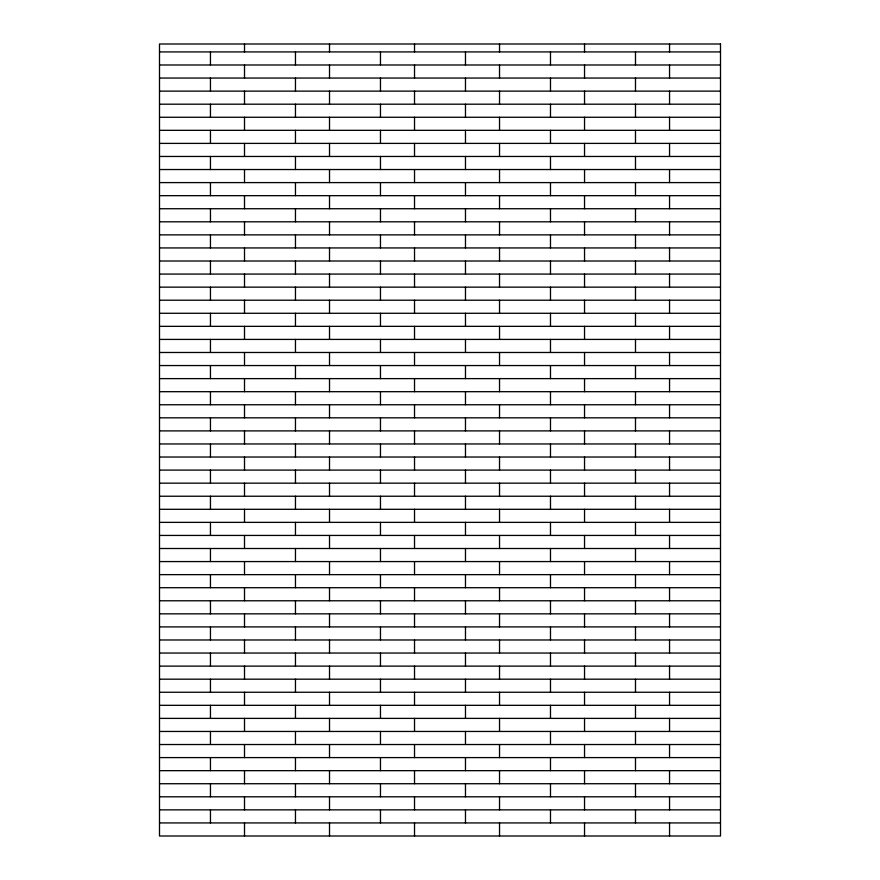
<?xml version="1.0" encoding="UTF-8"?>
<svg xmlns="http://www.w3.org/2000/svg" width="880" height="880" viewBox="0 0 880 880"><rect width="100%" height="100%" fill="white"/><g stroke="black" fill="none" stroke-linecap="round" stroke-linejoin="round"><path stroke-width="1.32" d="M159.5 51.92L720.5 51.92M159.5 64.988L720.5 64.988M159.5 78.056L720.5 78.056M159.5 91.124L720.5 91.124M159.5 104.192L720.5 104.192M159.5 117.26L720.5 117.26M159.5 130.328L720.5 130.328M159.5 143.396L720.5 143.396M159.5 156.464L720.5 156.464M159.5 169.532L720.5 169.532M159.5 182.6L720.5 182.6M159.5 195.668L720.5 195.668M159.5 208.736L720.5 208.736M159.5 221.804L720.5 221.804M159.5 234.872L720.5 234.872M159.5 247.94L720.5 247.94M159.5 261.008L720.5 261.008M159.5 274.076L720.5 274.076M159.5 287.144L720.5 287.144M159.5 300.212L720.5 300.212M159.5 313.28L720.5 313.28M159.5 326.348L720.5 326.348M159.5 339.416L720.5 339.416M159.5 352.484L720.5 352.484M159.5 365.552L720.5 365.552M159.5 378.62L720.5 378.62M159.5 391.688L720.5 391.688M159.5 404.756L720.5 404.756M159.5 417.824L720.5 417.824M159.5 430.892L720.5 430.892M159.5 443.96L720.5 443.96M159.5 457.028L720.5 457.028M159.5 470.096L720.5 470.096M159.5 483.164L720.5 483.164M159.5 496.232L720.5 496.232M159.5 509.3L720.5 509.3M159.5 522.368L720.5 522.368M159.5 535.436L720.5 535.436M159.5 548.504L720.5 548.504M159.5 561.572L720.5 561.572M159.5 574.64L720.5 574.64M159.5 587.708L720.5 587.708M159.5 600.776L720.5 600.776M159.5 613.844L720.5 613.844M159.5 626.912L720.5 626.912M159.5 639.98L720.5 639.98M159.5 653.048L720.5 653.048M159.5 666.116L720.5 666.116M159.5 679.184L720.5 679.184M159.5 692.252L720.5 692.252M159.5 705.32L720.5 705.32M159.5 718.388L720.5 718.388M159.5 731.456L720.5 731.456M159.5 744.524L720.5 744.524M159.5 757.592L720.5 757.592M159.5 770.66L720.5 770.66M159.5 783.728L720.5 783.728M159.5 796.796L720.5 796.796M159.5 809.864L720.5 809.864M159.5 822.932L720.5 822.932M669.548 44L669.548 51.92M669.548 64.988L669.548 78.056M669.548 91.124L669.548 104.192M669.548 117.26L669.548 130.328M669.548 143.396L669.548 156.464M669.548 169.532L669.548 182.6M669.548 195.668L669.548 208.736M669.548 221.804L669.548 234.872M669.548 247.94L669.548 261.008M669.548 274.076L669.548 287.144M669.548 300.212L669.548 313.28M669.548 326.348L669.548 339.416M669.548 352.484L669.548 365.552M669.548 378.62L669.548 391.688M669.548 404.756L669.548 417.824M669.548 430.892L669.548 443.96M669.548 457.028L669.548 470.096M669.548 483.164L669.548 496.232M669.548 509.3L669.548 522.368M669.548 535.436L669.548 548.504M669.548 561.572L669.548 574.64M669.548 587.708L669.548 600.776M669.548 613.844L669.548 626.912M669.548 639.98L669.548 653.048M669.548 666.116L669.548 679.184M669.548 692.252L669.548 705.32M669.548 718.388L669.548 731.456M669.548 744.524L669.548 757.592M669.548 770.66L669.548 783.728M669.548 796.796L669.548 809.864M669.548 822.932L669.548 836M635.492 51.92L635.492 64.988M635.492 78.056L635.492 91.124M635.492 104.192L635.492 117.26M635.492 130.328L635.492 143.396M635.492 156.464L635.492 169.532M635.492 182.6L635.492 195.668M635.492 208.736L635.492 221.804M635.492 234.872L635.492 247.94M635.492 261.008L635.492 274.076M635.492 287.144L635.492 300.212M635.492 313.28L635.492 326.348M635.492 339.416L635.492 352.484M635.492 365.552L635.492 378.62M635.492 391.688L635.492 404.756M635.492 417.824L635.492 430.892M635.492 443.96L635.492 457.028M635.492 470.096L635.492 483.164M635.492 496.232L635.492 509.3M635.492 522.368L635.492 535.436M635.492 548.504L635.492 561.572M635.492 574.64L635.492 587.708M635.492 600.776L635.492 613.844M635.492 626.912L635.492 639.98M635.492 653.048L635.492 666.116M635.492 679.184L635.492 692.252M635.492 705.32L635.492 718.388M635.492 731.456L635.492 744.524M635.492 757.592L635.492 770.66M635.492 783.728L635.492 796.796M635.492 809.864L635.492 822.932M584.54 44L584.54 51.92M584.54 64.988L584.54 78.056M584.54 91.124L584.54 104.192M584.54 117.26L584.54 130.328M584.54 143.396L584.54 156.464M584.54 169.532L584.54 182.6M584.54 195.668L584.54 208.736M584.54 221.804L584.54 234.872M584.54 247.94L584.54 261.008M584.54 274.076L584.54 287.144M584.54 300.212L584.54 313.28M584.54 326.348L584.54 339.416M584.54 352.484L584.54 365.552M584.54 378.62L584.54 391.688M584.54 404.756L584.54 417.824M584.54 430.892L584.54 443.96M584.54 457.028L584.54 470.096M584.54 483.164L584.54 496.232M584.54 509.3L584.54 522.368M584.54 535.436L584.54 548.504M584.54 561.572L584.54 574.64M584.54 587.708L584.54 600.776M584.54 613.844L584.54 626.912M584.54 639.98L584.54 653.048M584.54 666.116L584.54 679.184M584.54 692.252L584.54 705.32M584.54 718.388L584.54 731.456M584.54 744.524L584.54 757.592M584.54 770.66L584.54 783.728M584.54 796.796L584.54 809.864M584.54 822.932L584.54 836M550.484 51.92L550.484 64.988M550.484 78.056L550.484 91.124M550.484 104.192L550.484 117.26M550.484 130.328L550.484 143.396M550.484 156.464L550.484 169.532M550.484 182.6L550.484 195.668M550.484 208.736L550.484 221.804M550.484 234.872L550.484 247.94M550.484 261.008L550.484 274.076M550.484 287.144L550.484 300.212M550.484 313.28L550.484 326.348M550.484 339.416L550.484 352.484M550.484 365.552L550.484 378.62M550.484 391.688L550.484 404.756M550.484 417.824L550.484 430.892M550.484 443.96L550.484 457.028M550.484 470.096L550.484 483.164M550.484 496.232L550.484 509.3M550.484 522.368L550.484 535.436M550.484 548.504L550.484 561.572M550.484 574.64L550.484 587.708M550.484 600.776L550.484 613.844M550.484 626.912L550.484 639.98M550.484 653.048L550.484 666.116M550.484 679.184L550.484 692.252M550.484 705.32L550.484 718.388M550.484 731.456L550.484 744.524M550.484 757.592L550.484 770.66M550.484 783.728L550.484 796.796M550.484 809.864L550.484 822.932M499.532 44L499.532 51.92M499.532 64.988L499.532 78.056M499.532 91.124L499.532 104.192M499.532 117.26L499.532 130.328M499.532 143.396L499.532 156.464M499.532 169.532L499.532 182.6M499.532 195.668L499.532 208.736M499.532 221.804L499.532 234.872M499.532 247.94L499.532 261.008M499.532 274.076L499.532 287.144M499.532 300.212L499.532 313.28M499.532 326.348L499.532 339.416M499.532 352.484L499.532 365.552M499.532 378.62L499.532 391.688M499.532 404.756L499.532 417.824M499.532 430.892L499.532 443.96M499.532 457.028L499.532 470.096M499.532 483.164L499.532 496.232M499.532 509.3L499.532 522.368M499.532 535.436L499.532 548.504M499.532 561.572L499.532 574.64M499.532 587.708L499.532 600.776M499.532 613.844L499.532 626.912M499.532 639.98L499.532 653.048M499.532 666.116L499.532 679.184M499.532 692.252L499.532 705.32M499.532 718.388L499.532 731.456M499.532 744.524L499.532 757.592M499.532 770.66L499.532 783.728M499.532 796.796L499.532 809.864M499.532 822.932L499.532 836M465.476 51.92L465.476 64.988M465.476 78.056L465.476 91.124M465.476 104.192L465.476 117.26M465.476 130.328L465.476 143.396M465.476 156.464L465.476 169.532M465.476 182.6L465.476 195.668M465.476 208.736L465.476 221.804M465.476 234.872L465.476 247.94M465.476 261.008L465.476 274.076M465.476 287.144L465.476 300.212M465.476 313.28L465.476 326.348M465.476 339.416L465.476 352.484M465.476 365.552L465.476 378.62M465.476 391.688L465.476 404.756M465.476 417.824L465.476 430.892M465.476 443.96L465.476 457.028M465.476 470.096L465.476 483.164M465.476 496.232L465.476 509.3M465.476 522.368L465.476 535.436M465.476 548.504L465.476 561.572M465.476 574.64L465.476 587.708M465.476 600.776L465.476 613.844M465.476 626.912L465.476 639.98M465.476 653.048L465.476 666.116M465.476 679.184L465.476 692.252M465.476 705.32L465.476 718.388M465.476 731.456L465.476 744.524M465.476 757.592L465.476 770.66M465.476 783.728L465.476 796.796M465.476 809.864L465.476 822.932M414.524 44L414.524 51.92M414.524 64.988L414.524 78.056M414.524 91.124L414.524 104.192M414.524 117.26L414.524 130.328M414.524 143.396L414.524 156.464M414.524 169.532L414.524 182.6M414.524 195.668L414.524 208.736M414.524 221.804L414.524 234.872M414.524 247.94L414.524 261.008M414.524 274.076L414.524 287.144M414.524 300.212L414.524 313.28M414.524 326.348L414.524 339.416M414.524 352.484L414.524 365.552M414.524 378.62L414.524 391.688M414.524 404.756L414.524 417.824M414.524 430.892L414.524 443.96M414.524 457.028L414.524 470.096M414.524 483.164L414.524 496.232M414.524 509.3L414.524 522.368M414.524 535.436L414.524 548.504M414.524 561.572L414.524 574.64M414.524 587.708L414.524 600.776M414.524 613.844L414.524 626.912M414.524 639.98L414.524 653.048M414.524 666.116L414.524 679.184M414.524 692.252L414.524 705.32M414.524 718.388L414.524 731.456M414.524 744.524L414.524 757.592M414.524 770.66L414.524 783.728M414.524 796.796L414.524 809.864M414.524 822.932L414.524 836M380.468 51.92L380.468 64.988M380.468 78.056L380.468 91.124M380.468 104.192L380.468 117.26M380.468 130.328L380.468 143.396M380.468 156.464L380.468 169.532M380.468 182.6L380.468 195.668M380.468 208.736L380.468 221.804M380.468 234.872L380.468 247.94M380.468 261.008L380.468 274.076M380.468 287.144L380.468 300.212M380.468 313.28L380.468 326.348M380.468 339.416L380.468 352.484M380.468 365.552L380.468 378.62M380.468 391.688L380.468 404.756M380.468 417.824L380.468 430.892M380.468 443.96L380.468 457.028M380.468 470.096L380.468 483.164M380.468 496.232L380.468 509.3M380.468 522.368L380.468 535.436M380.468 548.504L380.468 561.572M380.468 574.64L380.468 587.708M380.468 600.776L380.468 613.844M380.468 626.912L380.468 639.98M380.468 653.048L380.468 666.116M380.468 679.184L380.468 692.252M380.468 705.32L380.468 718.388M380.468 731.456L380.468 744.524M380.468 757.592L380.468 770.66M380.468 783.728L380.468 796.796M380.468 809.864L380.468 822.932M329.516 44L329.516 51.92M329.516 64.988L329.516 78.056M329.516 91.124L329.516 104.192M329.516 117.26L329.516 130.328M329.516 143.396L329.516 156.464M329.516 169.532L329.516 182.6M329.516 195.668L329.516 208.736M329.516 221.804L329.516 234.872M329.516 247.94L329.516 261.008M329.516 274.076L329.516 287.144M329.516 300.212L329.516 313.28M329.516 326.348L329.516 339.416M329.516 352.484L329.516 365.552M329.516 378.62L329.516 391.688M329.516 404.756L329.516 417.824M329.516 430.892L329.516 443.96M329.516 457.028L329.516 470.096M329.516 483.164L329.516 496.232M329.516 509.3L329.516 522.368M329.516 535.436L329.516 548.504M329.516 561.572L329.516 574.64M329.516 587.708L329.516 600.776M329.516 613.844L329.516 626.912M329.516 639.98L329.516 653.048M329.516 666.116L329.516 679.184M329.516 692.252L329.516 705.32M329.516 718.388L329.516 731.456M329.516 744.524L329.516 757.592M329.516 770.66L329.516 783.728M329.516 796.796L329.516 809.864M329.516 822.932L329.516 836M295.46 51.92L295.46 64.988M295.46 78.056L295.46 91.124M295.46 104.192L295.46 117.26M295.46 130.328L295.46 143.396M295.46 156.464L295.46 169.532M295.46 182.6L295.46 195.668M295.46 208.736L295.46 221.804M295.46 234.872L295.46 247.94M295.46 261.008L295.46 274.076M295.46 287.144L295.46 300.212M295.46 313.28L295.46 326.348M295.46 339.416L295.46 352.484M295.46 365.552L295.46 378.62M295.46 391.688L295.46 404.756M295.46 417.824L295.46 430.892M295.46 443.96L295.46 457.028M295.46 470.096L295.46 483.164M295.46 496.232L295.46 509.3M295.46 522.368L295.46 535.436M295.46 548.504L295.46 561.572M295.46 574.64L295.46 587.708M295.46 600.776L295.46 613.844M295.46 626.912L295.46 639.98M295.46 653.048L295.46 666.116M295.46 679.184L295.46 692.252M295.46 705.32L295.46 718.388M295.46 731.456L295.46 744.524M295.46 757.592L295.46 770.66M295.46 783.728L295.46 796.796M295.46 809.864L295.46 822.932M244.508 44L244.508 51.92M244.508 64.988L244.508 78.056M244.508 91.124L244.508 104.192M244.508 117.26L244.508 130.328M244.508 143.396L244.508 156.464M244.508 169.532L244.508 182.6M244.508 195.668L244.508 208.736M244.508 221.804L244.508 234.872M244.508 247.94L244.508 261.008M244.508 274.076L244.508 287.144M244.508 300.212L244.508 313.28M244.508 326.348L244.508 339.416M244.508 352.484L244.508 365.552M244.508 378.62L244.508 391.688M244.508 404.756L244.508 417.824M244.508 430.892L244.508 443.96M244.508 457.028L244.508 470.096M244.508 483.164L244.508 496.232M244.508 509.3L244.508 522.368M244.508 535.436L244.508 548.504M244.508 561.572L244.508 574.64M244.508 587.708L244.508 600.776M244.508 613.844L244.508 626.912M244.508 639.98L244.508 653.048M244.508 666.116L244.508 679.184M244.508 692.252L244.508 705.32M244.508 718.388L244.508 731.456M244.508 744.524L244.508 757.592M244.508 770.66L244.508 783.728M244.508 796.796L244.508 809.864M244.508 822.932L244.508 836M210.452 51.92L210.452 64.988M210.452 78.056L210.452 91.124M210.452 104.192L210.452 117.26M210.452 130.328L210.452 143.396M210.452 156.464L210.452 169.532M210.452 182.6L210.452 195.668M210.452 208.736L210.452 221.804M210.452 234.872L210.452 247.94M210.452 261.008L210.452 274.076M210.452 287.144L210.452 300.212M210.452 313.28L210.452 326.348M210.452 339.416L210.452 352.484M210.452 365.552L210.452 378.62M210.452 391.688L210.452 404.756M210.452 417.824L210.452 430.892M210.452 443.96L210.452 457.028M210.452 470.096L210.452 483.164M210.452 496.232L210.452 509.3M210.452 522.368L210.452 535.436M210.452 548.504L210.452 561.572M210.452 574.64L210.452 587.708M210.452 600.776L210.452 613.844M210.452 626.912L210.452 639.98M210.452 653.048L210.452 666.116M210.452 679.184L210.452 692.252M210.452 705.32L210.452 718.388M210.452 731.456L210.452 744.524M210.452 757.592L210.452 770.66M210.452 783.728L210.452 796.796M210.452 809.864L210.452 822.932M720.5 44L159.5 44L159.5 836L720.5 836L720.5 44"/></g></svg>
